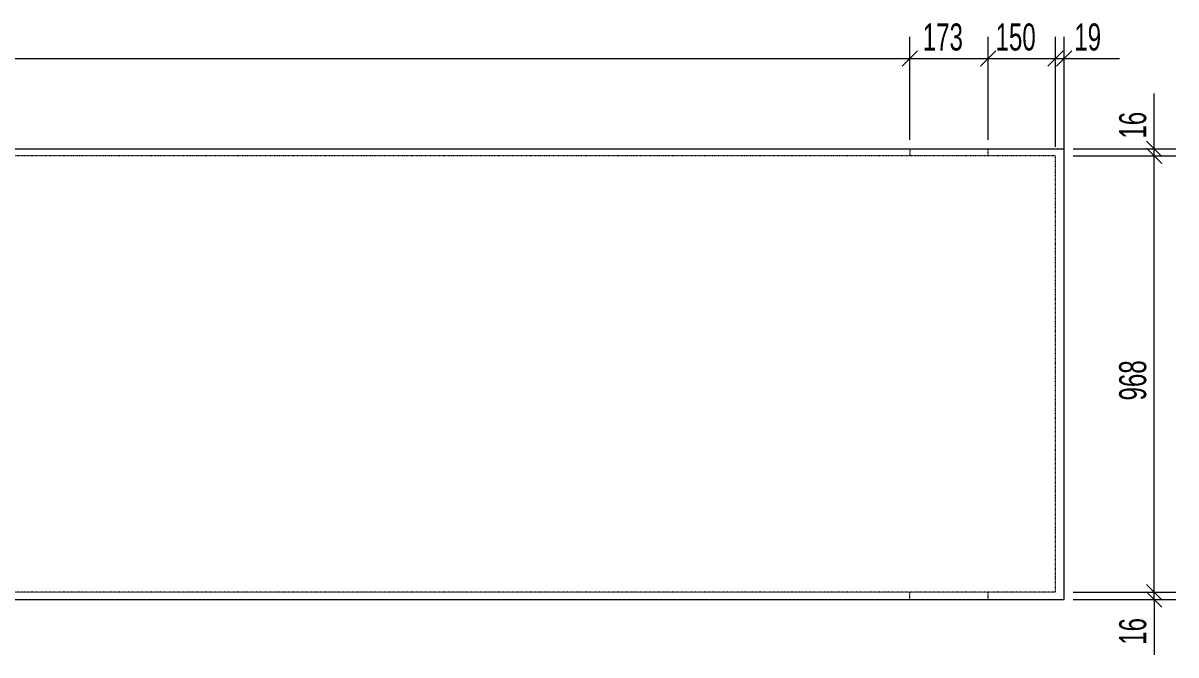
# Model space of a CAD drawing. Header units: millimetres. Extents: x 48 to 11980, y 100 to 8500.
# Drawn here: x 6364 to 8922, y 3355 to 4757 of the extents above; entities that cross this region are included whole.
import ezdxf

# ---------------------------------------------------------------- set-up
doc = ezdxf.new("R2010")
doc.units = ezdxf.units.MM
doc.linetypes.add('XKITLINE00', pattern=[0])
doc.linetypes.add('XKITLINE04', pattern=[3, 0.5, -0.5, 0.5, -0.5, 0.5, -0.5])
doc.layers.add('Part', color=2, linetype='Continuous', lineweight=0)
doc.layers.add('Z-DIMENSIONS', color=1, linetype='Continuous', lineweight=0)
doc.styles.add('romsim', font='ARIAL.TTF')

# ---------------------------------------------------------------- blocks, each defined once
blk = doc.blocks.new('*A2')
at = {"layer": 'Part', "color": 4, "linetype": 'XKITLINE00', "lineweight": 0}
for p, q in [((2850, 4478.1), (8673.8, 4478.1)), ((8673.8, 3478.1), (8673.8, 4478.1)), ((2850, 3478.1), (8673.8, 3478.1))]:
    blk.add_line(p, q, dxfattribs=at)
at = {"layer": 'Part', "color": 7, "linetype": 'XKITLINE04', "lineweight": 0}
for p, q in [((8331.8, 4478.1), (8331.8, 4462.1)), ((8505.3, 4462.1), (8505.3, 4478.1)), ((8505.3, 4462.1), (8505.3, 4478.1)), ((8673.8, 4478.1), (8673.8, 4478.1)), ((8673.8, 4478.1), (8673.8, 4478.1)), ((8673.8, 3478.1), (8673.8, 4478.1)), ((8654.8, 4462.1), (2869, 4462.1)), ((8654.8, 3494.1), (8654.8, 4462.1)), ((8654.8, 3494.1), (8654.8, 4462.1)), ((8654.8, 3494.1), (2869, 3494.1)), ((8331.8, 3478.1), (8331.8, 3494.1)), ((8505.3, 3478.1), (8505.3, 3494.1)), ((8505.3, 3478.1), (8505.3, 3494.1)), ((8673.8, 3478.1), (8673.8, 3478.1)), ((8673.8, 3478.1), (8673.8, 3478.1))]:
    blk.add_line(p, q, dxfattribs=at)
blk = doc.blocks.new('*A25')
at = {"layer": 'Z-DIMENSIONS', "color": 3, "linetype": 'XKITLINE00', "lineweight": 0}
for p, q in [((8673.8, 3498.1), (8673.8, 4726.1)), ((8690.8, 4695.1), (8656.8, 4661.1)), ((2850, 4678.1), (8673.8, 4678.1))]:
    blk.add_line(p, q, dxfattribs=at)
at = {"layer": 'Z-DIMENSIONS', "color": 7}
blk.add_point((8673.8, 4678.1), dxfattribs=at)
blk = doc.blocks.new('*A29')
at = {"layer": 'Z-DIMENSIONS', "color": 3, "linetype": 'XKITLINE00', "lineweight": 0}
for p, q in [((3192, 4498.1), (3192, 4726.1)), ((8331.8, 4498.1), (8331.8, 4726.1)), ((3209, 4695.1), (3175, 4661.1)), ((8348.8, 4695.1), (8314.8, 4661.1)), ((3192, 4678.1), (8331.8, 4678.1))]:
    blk.add_line(p, q, dxfattribs=at)
at = {"layer": 'Z-DIMENSIONS', "color": 7}
for p in [(3192, 4678.1), (8331.8, 4678.1)]:
    blk.add_point(p, dxfattribs=at)
at = {"layer": 'Z-DIMENSIONS', "color": 7, "style": 'romsim', "width": 0.6375}
blk.add_text('5140', height=60, dxfattribs=at).set_placement((5684, 4696.1))
blk = doc.blocks.new('*A30')
at = {"layer": 'Z-DIMENSIONS', "color": 3, "linetype": 'XKITLINE00', "lineweight": 0}
for p, q in [((8331.8, 4498.1), (8331.8, 4726.1)), ((8505.3, 4498.1), (8505.3, 4726.1)), ((8348.8, 4695.1), (8314.8, 4661.1)), ((8522.3, 4695.1), (8488.3, 4661.1)), ((8331.8, 4678.1), (8505.3, 4678.1))]:
    blk.add_line(p, q, dxfattribs=at)
at = {"layer": 'Z-DIMENSIONS', "color": 7}
for p in [(8331.8, 4678.1), (8505.3, 4678.1)]:
    blk.add_point(p, dxfattribs=at)
at = {"layer": 'Z-DIMENSIONS', "color": 7, "style": 'romsim', "width": 0.6375}
blk.add_text('173', height=60, dxfattribs=at).set_placement((8360.1, 4696.1))
blk = doc.blocks.new('*A31')
at = {"layer": 'Z-DIMENSIONS', "color": 3, "linetype": 'XKITLINE00', "lineweight": 0}
for p, q in [((8505.3, 4498.1), (8505.3, 4726.1)), ((8654.8, 4482.1), (8654.8, 4726.1)), ((8522.3, 4695.1), (8488.3, 4661.1)), ((8671.8, 4695.1), (8637.8, 4661.1)), ((8505.3, 4678.1), (8654.8, 4678.1))]:
    blk.add_line(p, q, dxfattribs=at)
at = {"layer": 'Z-DIMENSIONS', "color": 7}
for p in [(8505.3, 4678.1), (8654.8, 4678.1)]:
    blk.add_point(p, dxfattribs=at)
at = {"layer": 'Z-DIMENSIONS', "color": 7, "style": 'romsim', "width": 0.6375}
blk.add_text('150', height=60, dxfattribs=at).set_placement((8521.6, 4696.1))
blk = doc.blocks.new('*A32')
at = {"layer": 'Z-DIMENSIONS', "color": 3, "linetype": 'XKITLINE00', "lineweight": 0}
for p, q in [((8654.8, 4482.1), (8654.8, 4726.1)), ((8673.8, 4498.1), (8673.8, 4726.1)), ((8671.8, 4695.1), (8637.8, 4661.1)), ((8690.8, 4695.1), (8656.8, 4661.1)), ((8654.8, 4678.1), (8673.8, 4678.1)), ((8673.8, 4678.1), (8796.7, 4678.1)), ((8673.8, 4678.1), (8796.7, 4678.1))]:
    blk.add_line(p, q, dxfattribs=at)
at = {"layer": 'Z-DIMENSIONS', "color": 7}
for p in [(8654.8, 4678.1), (8673.8, 4678.1)]:
    blk.add_point(p, dxfattribs=at)
at = {"layer": 'Z-DIMENSIONS', "color": 7, "style": 'romsim', "width": 0.6375}
blk.add_text('19', height=60, dxfattribs=at).set_placement((8696.3, 4696.1))
blk = doc.blocks.new('*A34')
at = {"layer": 'Z-DIMENSIONS', "color": 3, "linetype": 'XKITLINE00', "lineweight": 0}
for p, q in [((8856.8, 3511.1), (8890.8, 3477.1)), ((8693.8, 3494.1), (8921.8, 3494.1)), ((8856.8, 3495.1), (8890.8, 3461.1)), ((8873.8, 3478.1), (8873.8, 3494.1)), ((8693.8, 3478.1), (8921.8, 3478.1)), ((8873.8, 3478.1), (8873.8, 3355.2)), ((8873.8, 3478.1), (8873.8, 3355.2))]:
    blk.add_line(p, q, dxfattribs=at)
at = {"layer": 'Z-DIMENSIONS', "color": 7}
for p in [(8873.8, 3494.1), (8873.8, 3478.1)]:
    blk.add_point(p, dxfattribs=at)
at = {"layer": 'Z-DIMENSIONS', "color": 7, "style": 'romsim', "width": 0.6375}
blk.add_text('16', height=60, rotation=90.0002, dxfattribs=at).set_placement((8855.8, 3377.7))
blk = doc.blocks.new('*A35')
at = {"layer": 'Z-DIMENSIONS', "color": 3, "linetype": 'XKITLINE00', "lineweight": 0}
for p, q in [((8856.8, 4479.1), (8890.8, 4445.1)), ((8693.8, 4462.1), (8921.8, 4462.1)), ((8873.8, 3494.1), (8873.8, 4462.1)), ((8856.8, 3511.1), (8890.8, 3477.1)), ((8693.8, 3494.1), (8921.8, 3494.1))]:
    blk.add_line(p, q, dxfattribs=at)
at = {"layer": 'Z-DIMENSIONS', "color": 7}
for p in [(8873.8, 4462.1), (8873.8, 3494.1)]:
    blk.add_point(p, dxfattribs=at)
at = {"layer": 'Z-DIMENSIONS', "color": 7, "style": 'romsim', "width": 0.6375}
blk.add_text('968', height=60, rotation=90.0002, dxfattribs=at).set_placement((8855.8, 3919.7))
blk = doc.blocks.new('*A36')
at = {"layer": 'Z-DIMENSIONS', "color": 3, "linetype": 'XKITLINE00', "lineweight": 0}
for p, q in [((8873.8, 4478.1), (8873.8, 4601)), ((8873.8, 4478.1), (8873.8, 4601)), ((8693.8, 4478.1), (8921.8, 4478.1)), ((8856.8, 4495.1), (8890.8, 4461.1)), ((8856.8, 4479.1), (8890.8, 4445.1)), ((8873.8, 4462.1), (8873.8, 4478.1)), ((8693.8, 4462.1), (8921.8, 4462.1))]:
    blk.add_line(p, q, dxfattribs=at)
at = {"layer": 'Z-DIMENSIONS', "color": 7}
for p in [(8873.8, 4478.1), (8873.8, 4462.1)]:
    blk.add_point(p, dxfattribs=at)
at = {"layer": 'Z-DIMENSIONS', "color": 7, "style": 'romsim', "width": 0.6375}
blk.add_text('16', height=60, rotation=90.0002, dxfattribs=at).set_placement((8855.8, 4500.6))

msp = doc.modelspace()

# ---------------------------------------------------------------- block references
at = {"lineweight": 0}
for name in ['*A25', '*A29', '*A30', '*A31', '*A32', '*A36', '*A2', '*A35', '*A34']:
    msp.add_blockref(name, (0, 0), dxfattribs=at)

doc.saveas('drawing.dxf')
